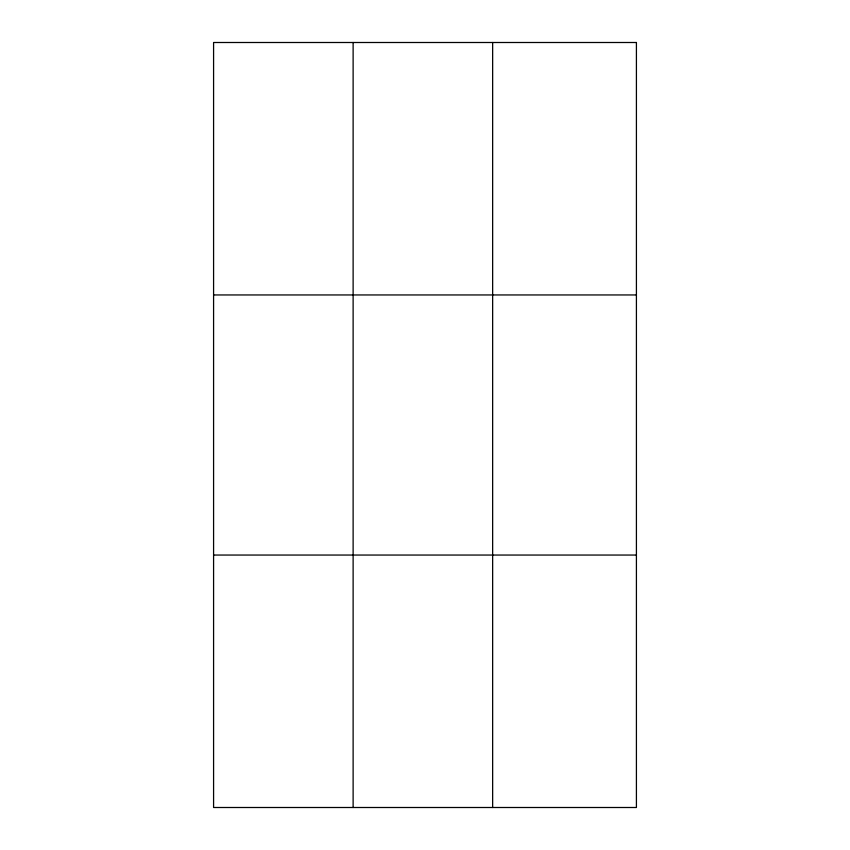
<?xml version="1.0" encoding="UTF-8"?>
<svg xmlns="http://www.w3.org/2000/svg" width="850" height="850" viewBox="0 0 850 850"><rect width="100%" height="100%" fill="white"/><g stroke="black" fill="none" stroke-linecap="round" stroke-linejoin="round"><path stroke-width="1.27" d="M353.122 42.5L353.122 807.5M492.649 42.5L492.649 807.5M213.584 294.95L636.416 294.95M213.584 555.05L636.416 555.05M636.416 42.5L636.416 807.5L213.584 807.5L213.584 42.5L636.416 42.5"/></g></svg>
